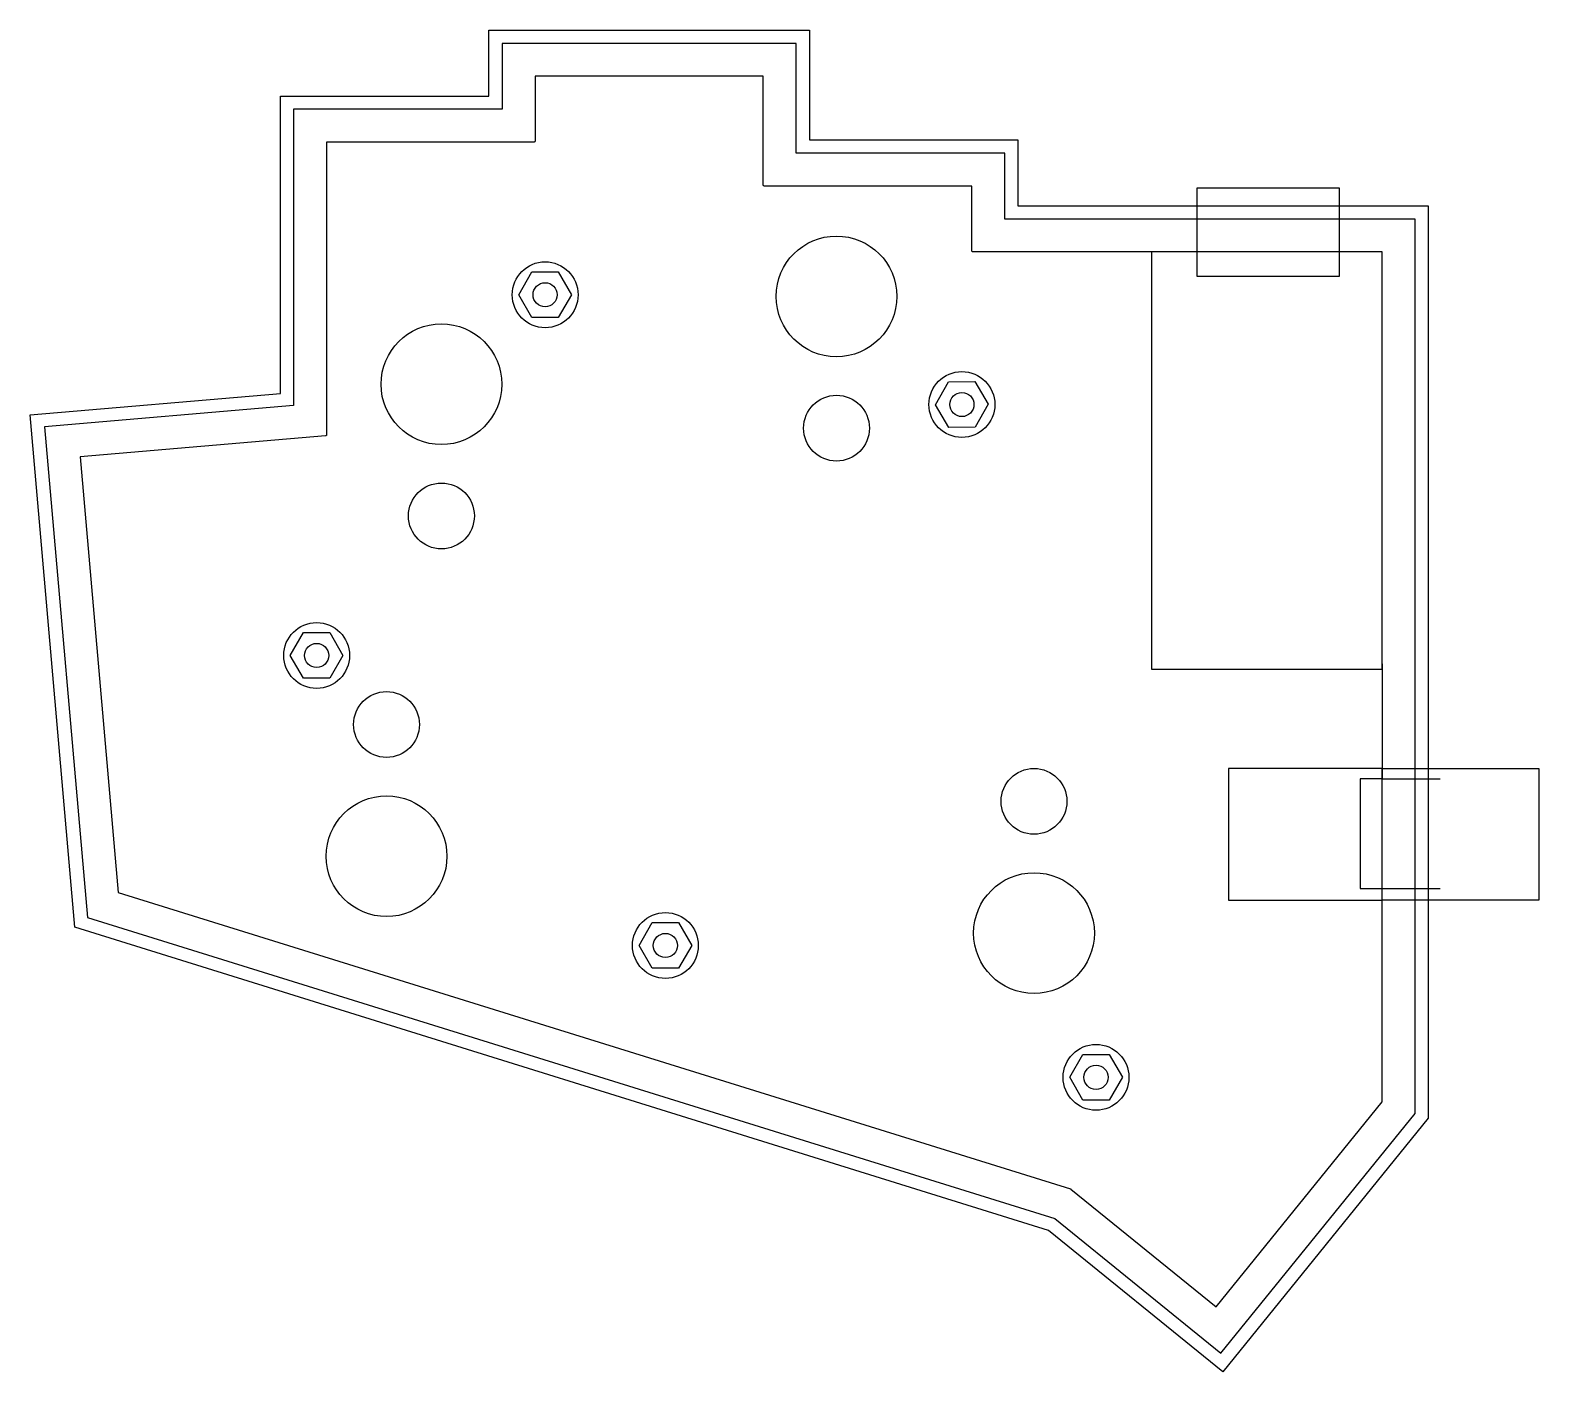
# Model space of a CAD drawing. Header units: millimetres. Extents: x -17 to 120, y -55 to 67.
import ezdxf

# ---------------------------------------------------------------- set-up
doc = ezdxf.new("R2010")
doc.units = ezdxf.units.MM
doc.layers.get('0').update_dxf_attribs({"linetype": 'CONTINUOUS'})

msp = doc.modelspace()

# ---------------------------------------------------------------- linework, layer by layer
for p, q in [((49.33, 63.05), (28.53, 63.05)), ((28.53, 63.05), (28.53, 57.16)), ((49.33, 53.16), (49.33, 63.05)), ((28.43, 57.05), (9.53, 57.05)), ((9.53, 57.05), (9.53, 30.41)), ((28.44, 57.05), (28.43, 57.05)), ((28.43, 57.05), (28.43, 57.05)), ((28.45, 57.05), (28.44, 57.05)), ((28.47, 57.06), (28.45, 57.05)), ((28.49, 57.07), (28.47, 57.06)), ((28.5, 57.08), (28.49, 57.07)), ((28.52, 57.1), (28.5, 57.08)), ((28.53, 57.13), (28.52, 57.11)), ((28.52, 57.11), (28.52, 57.1)), ((28.53, 57.16), (28.53, 57.15)), ((28.53, 57.15), (28.53, 57.13)), ((49.33, 53.15), (49.33, 53.16)), ((49.33, 53.13), (49.33, 53.15)), ((49.34, 53.11), (49.33, 53.13)), ((49.35, 53.1), (49.34, 53.11)), ((49.36, 53.08), (49.35, 53.1)), ((49.38, 53.07), (49.36, 53.08)), ((49.39, 53.06), (49.38, 53.07)), ((49.41, 53.05), (49.39, 53.06)), ((49.43, 53.05), (49.41, 53.05)), ((49.43, 53.05), (49.43, 53.05)), ((49.44, 53.05), (49.43, 53.05)), ((68.33, 53.05), (49.44, 53.05)), ((68.33, 47.16), (68.33, 53.05)), ((68.33, 47.15), (68.33, 47.16)), ((68.33, 47.13), (68.33, 47.15)), ((68.34, 47.11), (68.33, 47.13)), ((68.35, 47.1), (68.34, 47.11)), ((68.36, 47.08), (68.35, 47.1)), ((68.38, 47.07), (68.36, 47.08)), ((68.39, 47.06), (68.38, 47.07)), ((68.41, 47.05), (68.39, 47.06)), ((68.43, 47.05), (68.41, 47.05)), ((68.43, 47.05), (68.43, 47.05)), ((68.44, 47.05), (68.43, 47.05)), ((105.72, 47.05), (68.44, 47.05)), ((105.72, 47.05), (84.72, 47.05)), ((84.72, 47.05), (84.72, 9.05)), ((105.72, 9.53), (105.72, 47.05)), ((105.72, 9.05), (105.72, 47.05)), ((9.43, 30.3), (-12.92, 28.38)), ((9.44, 30.3), (9.43, 30.3)), ((9.43, 30.3), (9.43, 30.3)), ((9.45, 30.3), (9.44, 30.3)), ((9.45, 30.3), (9.45, 30.3)), ((9.46, 30.3), (9.45, 30.3)), ((9.45, 30.3), (9.45, 30.3)), ((9.47, 30.31), (9.46, 30.3)), ((9.46, 30.3), (9.46, 30.3)), ((9.48, 30.31), (9.47, 30.31)), ((9.47, 30.31), (9.47, 30.31)), ((9.47, 30.31), (9.47, 30.31)), ((9.49, 30.32), (9.48, 30.31)), ((9.48, 30.31), (9.48, 30.31)), ((9.5, 30.33), (9.49, 30.32)), ((9.49, 30.32), (9.49, 30.32)), ((9.49, 30.32), (9.49, 30.32)), ((9.51, 30.33), (9.5, 30.33)), ((9.5, 30.33), (9.5, 30.33)), ((9.51, 30.34), (9.51, 30.34)), ((9.51, 30.34), (9.51, 30.33)), ((9.52, 30.34), (9.51, 30.34)), ((9.53, 30.37), (9.52, 30.36)), ((9.52, 30.36), (9.52, 30.35)), ((9.52, 30.36), (9.52, 30.36)), ((9.52, 30.35), (9.52, 30.35)), ((9.52, 30.35), (9.52, 30.34)), ((9.53, 30.41), (9.53, 30.4)), ((9.53, 30.41), (9.53, 30.41)), ((9.53, 30.4), (9.53, 30.39)), ((9.53, 30.4), (9.53, 30.4)), ((9.53, 30.39), (9.53, 30.38)), ((9.53, 30.39), (9.53, 30.39)), ((9.53, 30.38), (9.53, 30.38)), ((9.53, 30.38), (9.53, 30.37)), ((9.53, 30.38), (9.53, 30.38)), ((9.53, 30.37), (9.53, 30.37)), ((-12.92, 28.38), (-9.45, -11.3)), ((84.72, 9.05), (105.72, 9.05)), ((105.72, 9.53), (105.72, -0.95)), ((105.72, 0), (91.72, 0)), ((91.72, 0), (91.72, -12)), ((105.72, -12), (105.72, 0)), ((105.72, 0), (120, 0)), ((105.72, -12), (105.72, 0)), ((120, 0), (120, -12)), ((105.72, -0.95), (103.72, -0.95)), ((103.72, -0.95), (103.72, -10.95)), ((105.72, -30.36), (105.72, -0.95)), ((105.72, -0.95), (111, -0.95)), ((105.72, -10.95), (105.72, -0.95)), ((103.72, -10.95), (105.72, -10.95)), ((105.72, -10.95), (111, -10.95)), ((-9.45, -11.3), (77.32, -38.3)), ((91.72, -12), (105.72, -12)), ((120, -12), (105.72, -12)), ((90.59, -49.06), (105.72, -30.36)), ((77.32, -38.3), (77.33, -38.3)), ((77.33, -38.3), (77.33, -38.31)), ((77.33, -38.31), (77.33, -38.31)), ((77.33, -38.31), (77.34, -38.31)), ((77.34, -38.31), (77.35, -38.31)), ((77.35, -38.31), (77.35, -38.31)), ((77.35, -38.31), (77.35, -38.31)), ((77.35, -38.31), (77.36, -38.32)), ((77.36, -38.32), (77.36, -38.32)), ((77.36, -38.32), (77.37, -38.33)), ((77.36, -38.32), (77.36, -38.32)), ((77.36, -38.32), (77.36, -38.32)), ((77.37, -38.33), (90.59, -49.06))]:
    msp.add_line(p, q)
for points in [[(109.92, 51.25), (109.92, 9.53), (109.92, -0.95), (109.92, -31.85), (91.21, -54.97), (75.33, -42.08), (-13.39, -14.47), (-17.47, 32.21), (5.33, 34.16), (5.33, 61.25), (24.33, 61.25), (24.33, 67.25), (53.53, 67.25), (53.53, 57.25), (72.53, 57.25), (72.53, 51.25)], [(108.72, -0.95), (108.72, 9.53), (108.72, 50.05), (71.33, 50.05), (71.33, 56.05), (52.33, 56.05), (52.33, 66.05), (25.53, 66.05), (25.53, 60.05), (6.53, 60.05), (6.53, 33.06), (-16.17, 31.11), (-12.26, -13.57), (75.91, -41), (91.03, -53.28), (108.72, -31.43)], [(101.84, 44.84), (101.84, 52.87), (88.84, 52.87), (88.84, 44.84)], [(30.65, 45.23), (31.85, 43.15), (30.65, 41.07), (28.25, 41.07), (27.05, 43.15), (28.25, 45.23)], [(68.61, 35.24), (69.83, 33.17), (68.65, 31.08), (66.25, 31.06), (65.03, 33.13), (66.21, 35.22)], [(9.83, 12.37), (11.03, 10.29), (9.83, 8.21), (7.43, 8.21), (6.23, 10.29), (7.43, 12.37)], [(41.61, -14.05), (42.81, -16.13), (41.61, -18.21), (39.21, -18.21), (38.01, -16.13), (39.21, -14.05)], [(80.85, -26.06), (82.05, -28.14), (80.85, -30.22), (78.45, -30.22), (77.25, -28.14), (78.45, -26.06)]]:
    msp.add_lwpolyline(points, close=True)
for centre, radius in [((56, 43), 5.5), ((29.45, 43.15), 3), ((29.45, 43.15), 1.1), ((20, 35), 5.5), ((67.43, 33.15), 3), ((56, 31), 3), ((67.43, 33.15), 1.1), ((20, 23), 3), ((8.63, 10.29), 3), ((8.63, 10.29), 1.1), ((15, 4), 3), ((74, -3), 3), ((15, -8), 5.5), ((74, -15), 5.5), ((40.41, -16.13), 3), ((40.41, -16.13), 1.1), ((79.65, -28.14), 3), ((79.65, -28.14), 1.1)]:
    msp.add_circle(centre, radius)

doc.saveas('drawing.dxf')
